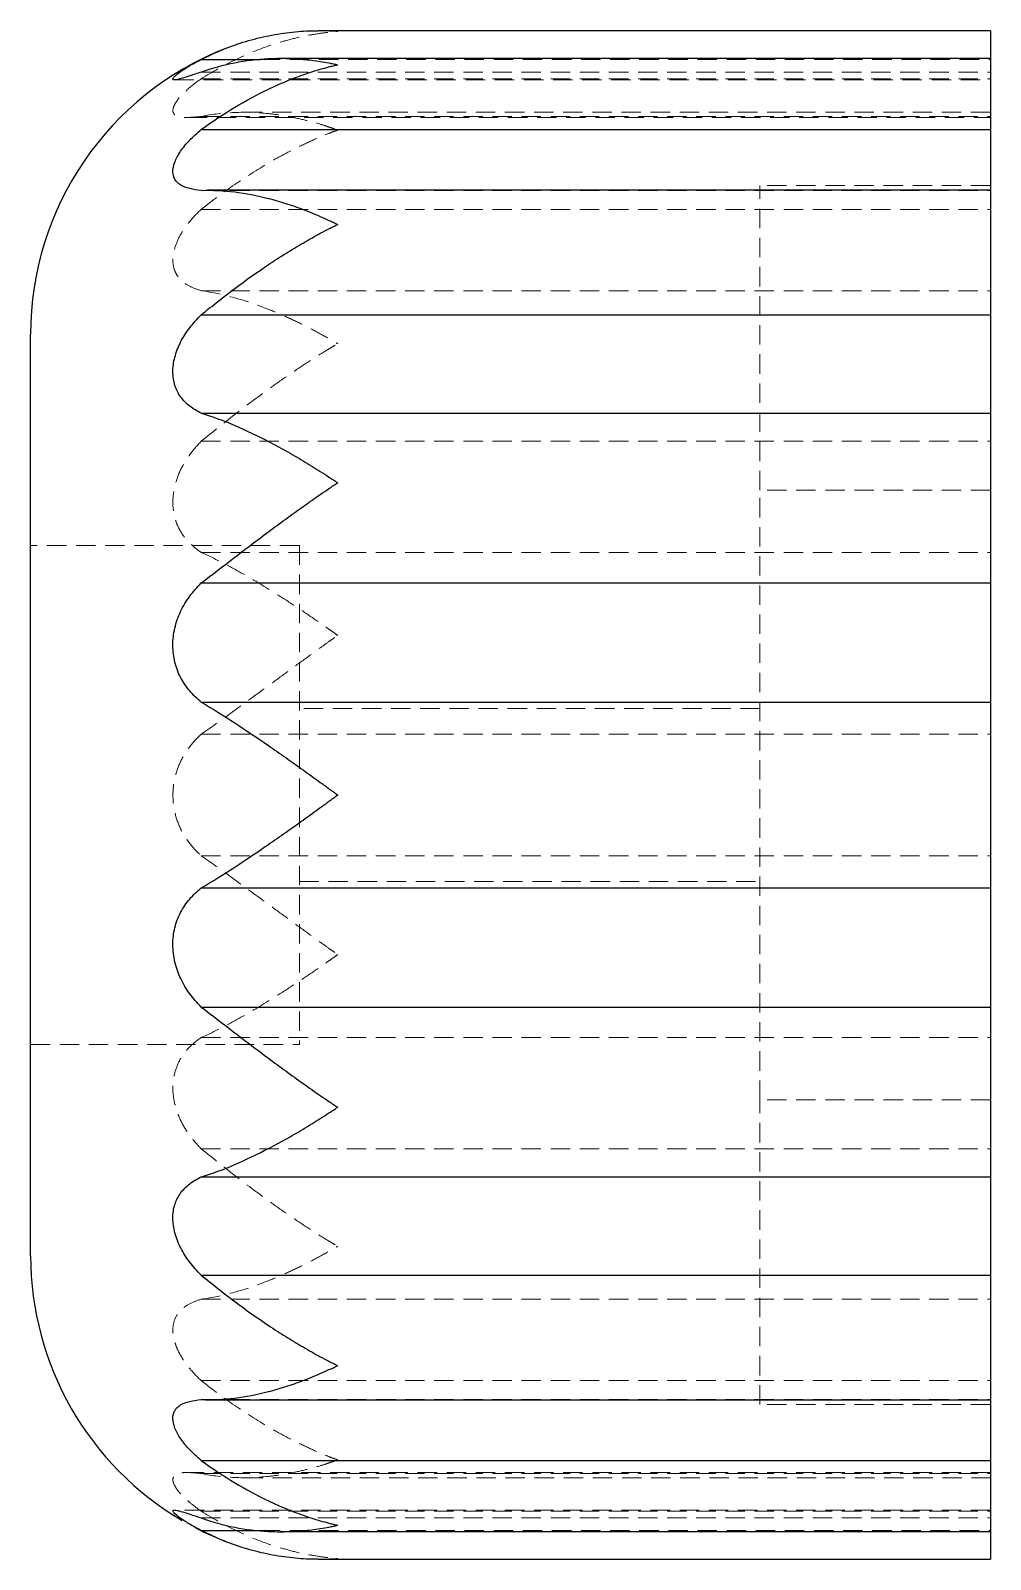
# Model space of a CAD drawing. Header units: millimetres. Extents: x 33 to 254, y 7 to 189.
# Drawn here: x 191.6 to 254.4, y 7 to 107 of the extents above; entities that cross this region are included whole.
import ezdxf

# ---------------------------------------------------------------- set-up
doc = ezdxf.new("R2010")
doc.units = ezdxf.units.MM
doc.linetypes.add('HIDDEN', pattern=[1.905, 1.27, -0.635])

msp = doc.modelspace()

# ---------------------------------------------------------------- linework, layer by layer
at = {"color": 7, "linetype": 'Continuous', "lineweight": 25}
for p, q in [((254.39, 107), (210.44, 107)), ((254.39, 107), (254.39, 105.19)), ((202.77, 105.12), (206.66, 105.12)), ((254.39, 105.19), (207.95, 105.19)), ((254.39, 105.19), (254.39, 100.53)), ((202.77, 100.53), (254.39, 100.53)), ((254.39, 100.53), (254.39, 96.56)), ((254.39, 96.56), (203.21, 96.56)), ((254.39, 96.56), (254.39, 88.42)), ((202.77, 88.42), (254.39, 88.42)), ((254.39, 88.42), (254.39, 81.98)), ((191.61, 57), (191.61, 87.14)), ((202.77, 81.98), (254.39, 81.98)), ((254.39, 81.98), (254.39, 70.87)), ((202.77, 70.87), (254.39, 70.87)), ((254.39, 70.87), (254.39, 63.08)), ((202.77, 63.08), (254.39, 63.08)), ((254.39, 63.08), (254.39, 50.92)), ((191.61, 26.86), (191.61, 57)), ((202.77, 50.92), (254.39, 50.92)), ((254.39, 50.92), (254.39, 43.13)), ((202.77, 43.13), (254.39, 43.13)), ((254.39, 43.13), (254.39, 32.02)), ((202.77, 32.02), (254.39, 32.02)), ((254.39, 32.02), (254.39, 25.58)), ((202.77, 25.58), (254.39, 25.58)), ((254.39, 25.58), (254.39, 17.44)), ((203.21, 17.44), (254.39, 17.44)), ((254.39, 17.44), (254.39, 13.47)), ((202.77, 13.47), (254.39, 13.47)), ((254.39, 13.47), (254.39, 8.81)), ((202.77, 8.88), (206.66, 8.88)), ((207.95, 8.81), (254.39, 8.81)), ((254.39, 8.81), (254.39, 7)), ((210.44, 7), (254.39, 7))]:
    msp.add_line(p, q, dxfattribs=at)
at = {"color": 7, "linetype": 'HIDDEN', "lineweight": 18}
for p, q in [((206.66, 105.12), (254.39, 105.12)), ((202.77, 104.29), (254.39, 104.29)), ((201.02, 103.78), (254.39, 103.78)), ((202.77, 103.85), (254.39, 103.85)), ((201.88, 101.32), (254.39, 101.32)), ((202.77, 101.39), (254.39, 101.39)), ((254.39, 101.66), (205.52, 101.66)), ((202.77, 96.55), (254.39, 96.55)), ((239.32, 76.94), (239.32, 96.87)), ((254.39, 96.87), (239.32, 96.87)), ((202.77, 95.31), (254.39, 95.31)), ((202.77, 89.99), (254.39, 89.99)), ((202.77, 80.15), (254.39, 80.15)), ((254.39, 76.94), (239.32, 76.94)), ((239.32, 37.06), (239.32, 76.94)), ((209.19, 73.32), (191.61, 73.32)), ((209.19, 73.32), (209.19, 40.68)), ((202.77, 72.87), (254.39, 72.87)), ((239.32, 62.65), (209.19, 62.65)), ((202.77, 60.98), (254.39, 60.98)), ((202.77, 53.02), (254.39, 53.02)), ((209.19, 51.35), (239.32, 51.35)), ((202.77, 41.13), (254.39, 41.13)), ((191.61, 40.68), (209.19, 40.68)), ((254.39, 37.06), (239.32, 37.06)), ((239.32, 17.13), (239.32, 37.06)), ((202.77, 33.85), (254.39, 33.85)), ((202.77, 24.01), (254.39, 24.01)), ((202.77, 18.69), (254.39, 18.69)), ((202.77, 17.45), (254.39, 17.45)), ((254.39, 17.13), (239.32, 17.13)), ((254.39, 12.68), (201.85, 12.68)), ((202.77, 12.61), (254.39, 12.61)), ((205.53, 12.34), (254.39, 12.34)), ((254.39, 10.22), (201.03, 10.22)), ((202.77, 10.15), (254.39, 10.15)), ((202.77, 9.71), (254.39, 9.71)), ((206.66, 8.88), (254.39, 8.88))]:
    msp.add_line(p, q, dxfattribs=at)
at = {"color": 7, "linetype": 'Continuous', "lineweight": 25, "flags": 128}
msp.add_lwpolyline([(202.4, 9.05), (202.9, 8.8), (204.36, 8.16)], dxfattribs=at)
at = {"color": 7, "linetype": 'Continuous', "lineweight": 25}
for centre, start, end in [((211.7, 87.14), 111.4138, 180), ((211.7, 26.86), 180, 239.5964)]:
    msp.add_arc(centre, 20.09, start, end, dxfattribs=at)
for points, knots in [([(202.77, 105.12), (203.25, 105.35), (204.21, 105.81), (205.69, 106.32), (207.2, 106.7), (208.71, 106.92), (209.79, 107.01), (210.36, 106.99), (210.44, 106.99)], [0, 0, 0, 0, 0.191878, 0.385135, 0.582377, 0.780866, 0.968271, 1, 1, 1, 1]), ([(202.77, 104.29), (202.5, 104.2), (202.25, 104.12), (201.8, 103.97), (201.59, 103.91), (201.27, 103.82), (201.14, 103.79), (200.96, 103.77), (200.92, 103.79), (200.91, 103.87), (200.96, 103.93), (201.09, 104.06), (201.14, 104.11), (201.27, 104.21), (201.34, 104.26), (201.59, 104.44), (201.79, 104.57), (202.24, 104.84), (202.5, 104.98), (202.77, 105.12)], [0, 0, 0, 0, 0.125, 0.125, 0.25, 0.25, 0.375, 0.375, 0.5, 0.5, 0.625, 0.625, 0.6875, 0.6875, 0.75, 0.75, 0.875, 0.875, 1, 1, 1, 1]), ([(202.77, 104.29), (203.5, 104.56), (204.23, 104.76), (205.69, 105.05), (206.43, 105.14), (207.54, 105.19), (207.92, 105.2), (208.67, 105.18), (209.05, 105.16), (209.81, 105.09), (210.18, 105.05), (210.75, 104.96), (210.94, 104.92), (211.22, 104.87), (211.32, 104.85), (211.51, 104.81), (211.6, 104.79), (211.7, 104.77)], [0, 0, 0, 0, 0.25, 0.25, 0.5, 0.5, 0.625, 0.625, 0.75, 0.75, 0.875, 0.875, 0.9375, 0.9375, 0.96875, 0.96875, 1, 1, 1, 1]), ([(202.77, 100.53), (203.5, 101.06), (204.23, 101.55), (205.69, 102.43), (206.43, 102.82), (207.54, 103.36), (207.92, 103.52), (208.67, 103.84), (209.05, 103.98), (209.81, 104.25), (210.18, 104.37), (210.75, 104.53), (210.94, 104.58), (211.22, 104.66), (211.32, 104.68), (211.51, 104.73), (211.6, 104.75), (211.7, 104.77)], [0, 0, 0, 0, 0.25, 0.25, 0.5, 0.5, 0.625, 0.625, 0.75, 0.75, 0.875, 0.875, 0.9375, 0.9375, 0.96875, 0.96875, 1, 1, 1, 1]), ([(202.77, 96.55), (202.5, 96.58), (202.25, 96.61), (201.8, 96.73), (201.59, 96.8), (201.27, 97), (201.14, 97.12), (200.96, 97.41), (200.92, 97.58), (200.91, 97.97), (200.96, 98.18), (201.09, 98.52), (201.14, 98.64), (201.27, 98.87), (201.34, 98.99), (201.59, 99.36), (201.79, 99.6), (202.24, 100.07), (202.5, 100.31), (202.77, 100.53)], [0, 0, 0, 0, 0.125, 0.125, 0.25, 0.25, 0.375, 0.375, 0.5, 0.5, 0.625, 0.625, 0.6875, 0.6875, 0.75, 0.75, 0.875, 0.875, 1, 1, 1, 1]), ([(202.77, 96.55), (203.5, 96.58), (204.23, 96.54), (205.69, 96.36), (206.43, 96.22), (207.54, 95.93), (207.92, 95.82), (208.67, 95.58), (209.05, 95.45), (209.81, 95.16), (210.18, 95.01), (210.75, 94.77), (210.94, 94.68), (211.22, 94.55), (211.32, 94.51), (211.51, 94.42), (211.6, 94.37), (211.7, 94.33)], [0, 0, 0, 0, 0.25, 0.25, 0.5, 0.5, 0.625, 0.625, 0.75, 0.75, 0.875, 0.875, 0.9375, 0.9375, 0.96875, 0.96875, 1, 1, 1, 1]), ([(202.77, 88.42), (203.5, 89.01), (204.23, 89.58), (205.69, 90.68), (206.43, 91.2), (207.54, 91.95), (207.92, 92.19), (208.67, 92.67), (209.05, 92.89), (209.81, 93.33), (210.18, 93.55), (210.75, 93.85), (210.94, 93.95), (211.22, 94.09), (211.32, 94.14), (211.51, 94.23), (211.6, 94.28), (211.7, 94.33)], [0, 0, 0, 0, 0.25, 0.25, 0.5, 0.5, 0.625, 0.625, 0.75, 0.75, 0.875, 0.875, 0.9375, 0.9375, 0.96875, 0.96875, 1, 1, 1, 1]), ([(202.77, 81.98), (202.5, 82.11), (202.25, 82.26), (201.8, 82.61), (201.59, 82.81), (201.27, 83.26), (201.14, 83.51), (200.96, 84.07), (200.92, 84.36), (200.91, 84.98), (200.96, 85.31), (201.09, 85.8), (201.14, 85.97), (201.27, 86.3), (201.34, 86.46), (201.59, 86.95), (201.79, 87.26), (202.24, 87.86), (202.5, 88.15), (202.77, 88.42)], [0, 0, 0, 0, 0.125, 0.125, 0.25, 0.25, 0.375, 0.375, 0.5, 0.5, 0.625, 0.625, 0.6875, 0.6875, 0.75, 0.75, 0.875, 0.875, 1, 1, 1, 1]), ([(202.77, 81.98), (203.5, 81.76), (204.23, 81.49), (205.69, 80.87), (206.43, 80.51), (207.54, 79.93), (207.92, 79.73), (208.67, 79.31), (209.05, 79.09), (209.81, 78.64), (210.18, 78.4), (210.75, 78.04), (210.94, 77.92), (211.22, 77.74), (211.32, 77.68), (211.51, 77.55), (211.6, 77.49), (211.7, 77.43)], [0, 0, 0, 0, 0.25, 0.25, 0.5, 0.5, 0.625, 0.625, 0.75, 0.75, 0.875, 0.875, 0.9375, 0.9375, 0.96875, 0.96875, 1, 1, 1, 1]), ([(202.77, 70.87), (203.5, 71.43), (204.23, 71.99), (205.69, 73.11), (206.43, 73.67), (207.54, 74.5), (207.92, 74.78), (208.67, 75.33), (209.05, 75.6), (209.81, 76.14), (210.18, 76.4), (210.75, 76.79), (210.94, 76.92), (211.22, 77.11), (211.32, 77.18), (211.51, 77.3), (211.6, 77.37), (211.7, 77.43)], [0, 0, 0, 0, 0.25, 0.25, 0.5, 0.5, 0.625, 0.625, 0.75, 0.75, 0.875, 0.875, 0.9375, 0.9375, 0.96875, 0.96875, 1, 1, 1, 1]), ([(202.77, 63.08), (202.5, 63.3), (202.25, 63.54), (201.8, 64.07), (201.59, 64.36), (201.27, 64.99), (201.14, 65.32), (200.96, 66.04), (200.92, 66.41), (200.91, 67.16), (200.96, 67.54), (201.09, 68.1), (201.14, 68.29), (201.27, 68.65), (201.34, 68.83), (201.59, 69.36), (201.79, 69.69), (202.24, 70.31), (202.5, 70.6), (202.77, 70.87)], [0, 0, 0, 0, 0.125, 0.125, 0.25, 0.25, 0.375, 0.375, 0.5, 0.5, 0.625, 0.625, 0.6875, 0.6875, 0.75, 0.75, 0.875, 0.875, 1, 1, 1, 1]), ([(202.77, 63.08), (203.5, 62.65), (204.23, 62.2), (205.69, 61.24), (206.43, 60.75), (207.54, 59.97), (207.92, 59.71), (208.67, 59.18), (209.05, 58.91), (209.81, 58.37), (210.18, 58.1), (210.75, 57.69), (210.94, 57.55), (211.22, 57.34), (211.32, 57.27), (211.51, 57.14), (211.6, 57.07), (211.7, 57)], [0, 0, 0, 0, 0.25, 0.25, 0.5, 0.5, 0.625, 0.625, 0.75, 0.75, 0.875, 0.875, 0.9375, 0.9375, 0.96875, 0.96875, 1, 1, 1, 1]), ([(202.77, 50.92), (203.5, 51.35), (204.23, 51.8), (205.69, 52.76), (206.43, 53.25), (207.54, 54.03), (207.92, 54.29), (208.67, 54.82), (209.05, 55.09), (209.81, 55.63), (210.18, 55.9), (210.75, 56.31), (210.94, 56.45), (211.22, 56.66), (211.32, 56.73), (211.51, 56.86), (211.6, 56.93), (211.7, 57)], [0, 0, 0, 0, 0.25, 0.25, 0.5, 0.5, 0.625, 0.625, 0.75, 0.75, 0.875, 0.875, 0.9375, 0.9375, 0.96875, 0.96875, 1, 1, 1, 1]), ([(202.77, 43.13), (202.5, 43.4), (202.25, 43.69), (201.8, 44.3), (201.59, 44.64), (201.27, 45.33), (201.14, 45.69), (200.96, 46.45), (200.92, 46.83), (200.91, 47.58), (200.96, 47.95), (201.09, 48.49), (201.14, 48.66), (201.27, 49), (201.34, 49.16), (201.59, 49.63), (201.79, 49.92), (202.24, 50.46), (202.5, 50.7), (202.77, 50.92)], [0, 0, 0, 0, 0.125, 0.125, 0.25, 0.25, 0.375, 0.375, 0.5, 0.5, 0.625, 0.625, 0.6875, 0.6875, 0.75, 0.75, 0.875, 0.875, 1, 1, 1, 1]), ([(202.77, 43.13), (203.5, 42.57), (204.23, 42.01), (205.69, 40.89), (206.43, 40.33), (207.54, 39.5), (207.92, 39.22), (208.67, 38.67), (209.05, 38.4), (209.81, 37.86), (210.18, 37.6), (210.75, 37.21), (210.94, 37.08), (211.22, 36.89), (211.32, 36.82), (211.51, 36.7), (211.6, 36.63), (211.7, 36.57)], [0, 0, 0, 0, 0.25, 0.25, 0.5, 0.5, 0.625, 0.625, 0.75, 0.75, 0.875, 0.875, 0.9375, 0.9375, 0.96875, 0.96875, 1, 1, 1, 1]), ([(202.77, 32.02), (203.5, 32.24), (204.23, 32.51), (205.69, 33.13), (206.43, 33.49), (207.54, 34.07), (207.92, 34.27), (208.67, 34.69), (209.05, 34.91), (209.81, 35.36), (210.18, 35.6), (210.75, 35.96), (210.94, 36.08), (211.22, 36.26), (211.32, 36.32), (211.51, 36.45), (211.6, 36.51), (211.7, 36.57)], [0, 0, 0, 0, 0.25, 0.25, 0.5, 0.5, 0.625, 0.625, 0.75, 0.75, 0.875, 0.875, 0.9375, 0.9375, 0.96875, 0.96875, 1, 1, 1, 1]), ([(202.77, 25.58), (202.5, 25.85), (202.25, 26.14), (201.8, 26.73), (201.59, 27.05), (201.27, 27.69), (201.14, 28.02), (200.96, 28.68), (200.92, 29.01), (200.91, 29.63), (200.96, 29.93), (201.09, 30.34), (201.14, 30.47), (201.27, 30.72), (201.34, 30.84), (201.59, 31.18), (201.79, 31.38), (202.24, 31.74), (202.5, 31.89), (202.77, 32.02)], [0, 0, 0, 0, 0.125, 0.125, 0.25, 0.25, 0.375, 0.375, 0.5, 0.5, 0.625, 0.625, 0.6875, 0.6875, 0.75, 0.75, 0.875, 0.875, 1, 1, 1, 1]), ([(202.77, 25.58), (203.5, 24.99), (204.23, 24.42), (205.69, 23.32), (206.43, 22.8), (207.54, 22.05), (207.92, 21.81), (208.67, 21.33), (209.05, 21.11), (209.81, 20.67), (210.18, 20.45), (210.75, 20.15), (210.94, 20.05), (211.22, 19.91), (211.32, 19.86), (211.51, 19.77), (211.6, 19.72), (211.7, 19.67)], [0, 0, 0, 0, 0.25, 0.25, 0.5, 0.5, 0.625, 0.625, 0.75, 0.75, 0.875, 0.875, 0.9375, 0.9375, 0.96875, 0.96875, 1, 1, 1, 1]), ([(202.77, 17.45), (203.5, 17.42), (204.23, 17.46), (205.69, 17.64), (206.43, 17.78), (207.54, 18.07), (207.92, 18.18), (208.67, 18.42), (209.05, 18.55), (209.81, 18.84), (210.18, 18.99), (210.75, 19.23), (210.94, 19.32), (211.22, 19.45), (211.32, 19.49), (211.51, 19.58), (211.6, 19.63), (211.7, 19.67)], [0, 0, 0, 0, 0.25, 0.25, 0.5, 0.5, 0.625, 0.625, 0.75, 0.75, 0.875, 0.875, 0.9375, 0.9375, 0.96875, 0.96875, 1, 1, 1, 1]), ([(202.77, 13.47), (202.5, 13.69), (202.25, 13.92), (201.8, 14.4), (201.59, 14.64), (201.27, 15.12), (201.14, 15.36), (200.96, 15.81), (200.92, 16.02), (200.91, 16.41), (200.96, 16.58), (201.09, 16.8), (201.14, 16.87), (201.27, 16.99), (201.34, 17.05), (201.59, 17.2), (201.79, 17.27), (202.24, 17.38), (202.5, 17.42), (202.77, 17.45)], [0, 0, 0, 0, 0.125, 0.125, 0.25, 0.25, 0.375, 0.375, 0.5, 0.5, 0.625, 0.625, 0.6875, 0.6875, 0.75, 0.75, 0.875, 0.875, 1, 1, 1, 1]), ([(202.77, 13.47), (203.5, 12.94), (204.23, 12.45), (205.69, 11.57), (206.43, 11.18), (207.54, 10.64), (207.92, 10.48), (208.67, 10.16), (209.05, 10.02), (209.81, 9.75), (210.18, 9.63), (210.75, 9.47), (210.94, 9.42), (211.22, 9.34), (211.32, 9.32), (211.51, 9.27), (211.6, 9.25), (211.7, 9.23)], [0, 0, 0, 0, 0.25, 0.25, 0.5, 0.5, 0.625, 0.625, 0.75, 0.75, 0.875, 0.875, 0.9375, 0.9375, 0.96875, 0.96875, 1, 1, 1, 1]), ([(202.77, 8.88), (202.5, 9.02), (202.25, 9.16), (201.8, 9.43), (201.59, 9.56), (201.27, 9.79), (201.14, 9.89), (200.96, 10.06), (200.92, 10.13), (200.91, 10.21), (200.96, 10.23), (201.09, 10.22), (201.14, 10.21), (201.27, 10.18), (201.34, 10.16), (201.59, 10.09), (201.79, 10.03), (202.24, 9.88), (202.5, 9.8), (202.77, 9.71)], [0, 0, 0, 0, 0.125, 0.125, 0.25, 0.25, 0.375, 0.375, 0.5, 0.5, 0.625, 0.625, 0.6875, 0.6875, 0.75, 0.75, 0.875, 0.875, 1, 1, 1, 1]), ([(202.77, 9.71), (203.5, 9.44), (204.23, 9.24), (205.69, 8.95), (206.43, 8.86), (207.54, 8.81), (207.92, 8.8), (208.67, 8.82), (209.05, 8.84), (209.81, 8.91), (210.18, 8.95), (210.75, 9.04), (210.94, 9.08), (211.22, 9.13), (211.32, 9.15), (211.51, 9.19), (211.6, 9.21), (211.7, 9.23)], [0, 0, 0, 0, 0.25, 0.25, 0.5, 0.5, 0.625, 0.625, 0.75, 0.75, 0.875, 0.875, 0.9375, 0.9375, 0.96875, 0.96875, 1, 1, 1, 1]), ([(210.44, 7.01), (210.36, 7.01), (209.79, 6.99), (208.73, 7.07), (207.24, 7.29), (205.75, 7.66), (204.25, 8.17), (203.27, 8.64), (202.77, 8.88)], [0, 0, 0, 0, 0.030754, 0.219134, 0.411266, 0.604524, 0.801545, 1, 1, 1, 1])]:
    msp.add_open_spline(points, degree=3, knots=knots, dxfattribs=at)
at = {"color": 7, "linetype": 'HIDDEN', "lineweight": 18}
for points, knots in [([(202.77, 103.85), (203.5, 104.31), (204.23, 104.72), (205.69, 105.43), (206.43, 105.74), (207.54, 106.13), (207.92, 106.24), (208.67, 106.45), (209.05, 106.55), (209.81, 106.71), (210.18, 106.77), (210.75, 106.85), (210.94, 106.88), (211.22, 106.91), (211.32, 106.92), (211.51, 106.94), (211.6, 106.95), (211.7, 106.95)], [0, 0, 0, 0, 0.25, 0.25, 0.5, 0.5, 0.625, 0.625, 0.75, 0.75, 0.875, 0.875, 0.9375, 0.9375, 0.96875, 0.96875, 1, 1, 1, 1]), ([(210.44, 106.99), (210.85, 106.99), (211.27, 106.98), (211.69, 106.95), (211.7, 106.95)], [0, 0, 0, 0, 0.971068, 1, 1, 1, 1]), ([(202.77, 103.85), (202.5, 103.67), (202.25, 103.48), (201.8, 103.1), (201.59, 102.9), (201.27, 102.54), (201.14, 102.37), (200.96, 102.05), (200.92, 101.9), (200.91, 101.67), (200.96, 101.57), (201.09, 101.46), (201.14, 101.43), (201.27, 101.38), (201.34, 101.36), (201.59, 101.32), (201.79, 101.32), (202.24, 101.34), (202.5, 101.36), (202.77, 101.39)], [0, 0, 0, 0, 0.125, 0.125, 0.25, 0.25, 0.375, 0.375, 0.5, 0.5, 0.625, 0.625, 0.6875, 0.6875, 0.75, 0.75, 0.875, 0.875, 1, 1, 1, 1]), ([(202.77, 101.39), (203.5, 101.54), (204.23, 101.62), (205.69, 101.68), (206.43, 101.65), (207.54, 101.54), (207.92, 101.48), (208.67, 101.35), (209.05, 101.27), (209.81, 101.09), (210.18, 100.99), (210.75, 100.82), (210.94, 100.76), (211.22, 100.66), (211.32, 100.63), (211.51, 100.57), (211.6, 100.53), (211.7, 100.5)], [0, 0, 0, 0, 0.25, 0.25, 0.5, 0.5, 0.625, 0.625, 0.75, 0.75, 0.875, 0.875, 0.9375, 0.9375, 0.96875, 0.96875, 1, 1, 1, 1]), ([(202.77, 95.31), (203.5, 95.89), (204.23, 96.43), (205.69, 97.44), (206.43, 97.91), (207.54, 98.56), (207.92, 98.77), (208.67, 99.17), (209.05, 99.36), (209.81, 99.72), (210.18, 99.89), (210.75, 100.13), (210.94, 100.21), (211.22, 100.32), (211.32, 100.36), (211.51, 100.43), (211.6, 100.46), (211.7, 100.5)], [0, 0, 0, 0, 0.25, 0.25, 0.5, 0.5, 0.625, 0.625, 0.75, 0.75, 0.875, 0.875, 0.9375, 0.9375, 0.96875, 0.96875, 1, 1, 1, 1]), ([(202.77, 95.31), (202.5, 95.06), (202.25, 94.8), (201.8, 94.25), (201.59, 93.96), (201.27, 93.39), (201.14, 93.1), (200.96, 92.53), (200.92, 92.26), (200.91, 91.74), (200.96, 91.5), (201.09, 91.18), (201.14, 91.07), (201.27, 90.88), (201.34, 90.79), (201.59, 90.54), (201.79, 90.4), (202.24, 90.16), (202.5, 90.07), (202.77, 89.99)], [0, 0, 0, 0, 0.125, 0.125, 0.25, 0.25, 0.375, 0.375, 0.5, 0.5, 0.625, 0.625, 0.6875, 0.6875, 0.75, 0.75, 0.875, 0.875, 1, 1, 1, 1]), ([(202.77, 89.99), (203.5, 89.89), (204.23, 89.73), (205.69, 89.32), (206.43, 89.07), (207.54, 88.62), (207.92, 88.46), (208.67, 88.13), (209.05, 87.95), (209.81, 87.57), (210.18, 87.37), (210.75, 87.06), (210.94, 86.96), (211.22, 86.8), (211.32, 86.74), (211.51, 86.63), (211.6, 86.58), (211.7, 86.52)], [0, 0, 0, 0, 0.25, 0.25, 0.5, 0.5, 0.625, 0.625, 0.75, 0.75, 0.875, 0.875, 0.9375, 0.9375, 0.96875, 0.96875, 1, 1, 1, 1]), ([(202.77, 80.15), (203.5, 80.74), (204.23, 81.32), (205.69, 82.45), (206.43, 83.01), (207.54, 83.81), (207.92, 84.08), (208.67, 84.6), (209.05, 84.86), (209.81, 85.36), (210.18, 85.6), (210.75, 85.95), (210.94, 86.07), (211.22, 86.24), (211.32, 86.3), (211.51, 86.41), (211.6, 86.47), (211.7, 86.52)], [0, 0, 0, 0, 0.25, 0.25, 0.5, 0.5, 0.625, 0.625, 0.75, 0.75, 0.875, 0.875, 0.9375, 0.9375, 0.96875, 0.96875, 1, 1, 1, 1]), ([(202.77, 80.15), (202.5, 79.87), (202.25, 79.58), (201.8, 78.96), (201.59, 78.63), (201.27, 77.94), (201.14, 77.59), (200.96, 76.87), (200.92, 76.51), (200.91, 75.81), (200.96, 75.46), (201.09, 74.98), (201.14, 74.82), (201.27, 74.52), (201.34, 74.38), (201.59, 73.96), (201.79, 73.71), (202.24, 73.26), (202.5, 73.05), (202.77, 72.87)], [0, 0, 0, 0, 0.125, 0.125, 0.25, 0.25, 0.375, 0.375, 0.5, 0.5, 0.625, 0.625, 0.6875, 0.6875, 0.75, 0.75, 0.875, 0.875, 1, 1, 1, 1]), ([(202.77, 72.87), (203.5, 72.54), (204.23, 72.17), (205.69, 71.37), (206.43, 70.93), (207.54, 70.24), (207.92, 70), (208.67, 69.52), (209.05, 69.27), (209.81, 68.76), (210.18, 68.5), (210.75, 68.11), (210.94, 67.98), (211.22, 67.78), (211.32, 67.71), (211.51, 67.58), (211.6, 67.51), (211.7, 67.44)], [0, 0, 0, 0, 0.25, 0.25, 0.5, 0.5, 0.625, 0.625, 0.75, 0.75, 0.875, 0.875, 0.9375, 0.9375, 0.96875, 0.96875, 1, 1, 1, 1]), ([(202.77, 60.98), (203.5, 61.48), (204.23, 62.01), (205.69, 63.07), (206.43, 63.61), (207.54, 64.43), (207.92, 64.7), (208.67, 65.26), (209.05, 65.53), (209.81, 66.08), (210.18, 66.36), (210.75, 66.77), (210.94, 66.9), (211.22, 67.11), (211.32, 67.17), (211.51, 67.31), (211.6, 67.38), (211.7, 67.44)], [0, 0, 0, 0, 0.25, 0.25, 0.5, 0.5, 0.625, 0.625, 0.75, 0.75, 0.875, 0.875, 0.9375, 0.9375, 0.96875, 0.96875, 1, 1, 1, 1]), ([(202.77, 60.98), (202.5, 60.73), (202.25, 60.46), (201.8, 59.88), (201.59, 59.55), (201.27, 58.88), (201.14, 58.52), (201.01, 57.96), (200.97, 57.77), (200.93, 57.39), (200.92, 57.19), (200.92, 56.61), (200.96, 56.23), (201.13, 55.49), (201.26, 55.12), (201.59, 54.45), (201.79, 54.13), (202.25, 53.54), (202.5, 53.27), (202.77, 53.02)], [0, 0, 0, 0, 0.125, 0.125, 0.25, 0.25, 0.375, 0.375, 0.4375, 0.4375, 0.5, 0.5, 0.625, 0.625, 0.75, 0.75, 0.875, 0.875, 1, 1, 1, 1]), ([(202.77, 53.02), (203.5, 52.52), (204.23, 51.99), (205.69, 50.93), (206.43, 50.39), (207.54, 49.57), (207.92, 49.3), (208.67, 48.74), (209.05, 48.47), (209.81, 47.92), (210.18, 47.64), (210.75, 47.23), (210.94, 47.1), (211.22, 46.89), (211.32, 46.83), (211.51, 46.69), (211.6, 46.62), (211.7, 46.56)], [0, 0, 0, 0, 0.25, 0.25, 0.5, 0.5, 0.625, 0.625, 0.75, 0.75, 0.875, 0.875, 0.9375, 0.9375, 0.96875, 0.96875, 1, 1, 1, 1]), ([(202.77, 41.13), (203.5, 41.46), (204.23, 41.83), (205.69, 42.63), (206.43, 43.07), (207.54, 43.76), (207.92, 44), (208.67, 44.48), (209.05, 44.73), (209.81, 45.24), (210.18, 45.5), (210.75, 45.89), (210.94, 46.02), (211.22, 46.22), (211.32, 46.29), (211.51, 46.42), (211.6, 46.49), (211.7, 46.56)], [0, 0, 0, 0, 0.25, 0.25, 0.5, 0.5, 0.625, 0.625, 0.75, 0.75, 0.875, 0.875, 0.9375, 0.9375, 0.96875, 0.96875, 1, 1, 1, 1]), ([(202.77, 41.13), (202.5, 40.95), (202.25, 40.75), (201.8, 40.29), (201.59, 40.04), (201.27, 39.49), (201.14, 39.19), (200.96, 38.54), (200.92, 38.2), (200.91, 37.5), (200.96, 37.14), (201.09, 36.6), (201.14, 36.42), (201.27, 36.07), (201.34, 35.89), (201.59, 35.37), (201.79, 35.05), (202.24, 34.42), (202.5, 34.13), (202.77, 33.85)], [0, 0, 0, 0, 0.125, 0.125, 0.25, 0.25, 0.375, 0.375, 0.5, 0.5, 0.625, 0.625, 0.6875, 0.6875, 0.75, 0.75, 0.875, 0.875, 1, 1, 1, 1]), ([(202.77, 33.85), (203.5, 33.26), (204.23, 32.68), (205.69, 31.55), (206.43, 30.99), (207.54, 30.19), (207.92, 29.92), (208.67, 29.4), (209.05, 29.14), (209.81, 28.64), (210.18, 28.4), (210.75, 28.05), (210.94, 27.93), (211.22, 27.76), (211.32, 27.7), (211.51, 27.59), (211.6, 27.53), (211.7, 27.48)], [0, 0, 0, 0, 0.25, 0.25, 0.5, 0.5, 0.625, 0.625, 0.75, 0.75, 0.875, 0.875, 0.9375, 0.9375, 0.96875, 0.96875, 1, 1, 1, 1]), ([(202.77, 24.01), (203.5, 24.11), (204.23, 24.27), (205.69, 24.68), (206.43, 24.93), (207.54, 25.38), (207.92, 25.54), (208.67, 25.87), (209.05, 26.05), (209.81, 26.43), (210.18, 26.63), (210.75, 26.94), (210.94, 27.04), (211.22, 27.2), (211.32, 27.26), (211.51, 27.37), (211.6, 27.42), (211.7, 27.48)], [0, 0, 0, 0, 0.25, 0.25, 0.5, 0.5, 0.625, 0.625, 0.75, 0.75, 0.875, 0.875, 0.9375, 0.9375, 0.96875, 0.96875, 1, 1, 1, 1]), ([(202.77, 24.01), (202.5, 23.93), (202.25, 23.84), (201.8, 23.6), (201.59, 23.46), (201.27, 23.13), (201.14, 22.94), (200.96, 22.51), (200.92, 22.27), (200.91, 21.76), (200.96, 21.48), (201.09, 21.05), (201.14, 20.91), (201.27, 20.62), (201.34, 20.48), (201.59, 20.04), (201.79, 19.76), (202.24, 19.21), (202.5, 18.94), (202.77, 18.69)], [0, 0, 0, 0, 0.125, 0.125, 0.25, 0.25, 0.375, 0.375, 0.5, 0.5, 0.625, 0.625, 0.6875, 0.6875, 0.75, 0.75, 0.875, 0.875, 1, 1, 1, 1]), ([(202.77, 18.69), (203.5, 18.11), (204.23, 17.57), (205.69, 16.56), (206.43, 16.09), (207.54, 15.44), (207.92, 15.23), (208.67, 14.83), (209.05, 14.64), (209.81, 14.28), (210.18, 14.11), (210.75, 13.87), (210.94, 13.79), (211.22, 13.68), (211.32, 13.64), (211.51, 13.57), (211.6, 13.54), (211.7, 13.5)], [0, 0, 0, 0, 0.25, 0.25, 0.5, 0.5, 0.625, 0.625, 0.75, 0.75, 0.875, 0.875, 0.9375, 0.9375, 0.96875, 0.96875, 1, 1, 1, 1]), ([(202.77, 12.61), (203.5, 12.46), (204.23, 12.38), (205.69, 12.32), (206.43, 12.35), (207.54, 12.46), (207.92, 12.52), (208.67, 12.65), (209.05, 12.73), (209.81, 12.91), (210.18, 13.01), (210.75, 13.18), (210.94, 13.24), (211.22, 13.34), (211.32, 13.37), (211.51, 13.43), (211.6, 13.47), (211.7, 13.5)], [0, 0, 0, 0, 0.25, 0.25, 0.5, 0.5, 0.625, 0.625, 0.75, 0.75, 0.875, 0.875, 0.9375, 0.9375, 0.96875, 0.96875, 1, 1, 1, 1]), ([(202.77, 12.61), (202.5, 12.64), (202.25, 12.66), (201.8, 12.68), (201.59, 12.68), (201.27, 12.62), (201.14, 12.58), (200.96, 12.43), (200.92, 12.34), (200.91, 12.1), (200.96, 11.96), (201.09, 11.72), (201.14, 11.64), (201.27, 11.46), (201.34, 11.37), (201.59, 11.1), (201.79, 10.91), (202.24, 10.53), (202.5, 10.33), (202.77, 10.15)], [0, 0, 0, 0, 0.125, 0.125, 0.25, 0.25, 0.375, 0.375, 0.5, 0.5, 0.625, 0.625, 0.6875, 0.6875, 0.75, 0.75, 0.875, 0.875, 1, 1, 1, 1]), ([(202.77, 10.15), (203.5, 9.69), (204.23, 9.28), (205.69, 8.57), (206.43, 8.26), (207.54, 7.87), (207.92, 7.76), (208.67, 7.55), (209.05, 7.45), (209.81, 7.29), (210.18, 7.23), (210.75, 7.15), (210.94, 7.12), (211.22, 7.09), (211.32, 7.08), (211.51, 7.06), (211.6, 7.05), (211.7, 7.05)], [0, 0, 0, 0, 0.25, 0.25, 0.5, 0.5, 0.625, 0.625, 0.75, 0.75, 0.875, 0.875, 0.9375, 0.9375, 0.96875, 0.96875, 1, 1, 1, 1]), ([(211.7, 7.05), (211.69, 7.05), (211.27, 7.02), (210.85, 7.01), (210.44, 7.01)], [0, 0, 0, 0, 0.0289317, 1, 1, 1, 1])]:
    msp.add_open_spline(points, degree=3, knots=knots, dxfattribs=at)

doc.saveas('drawing.dxf')
